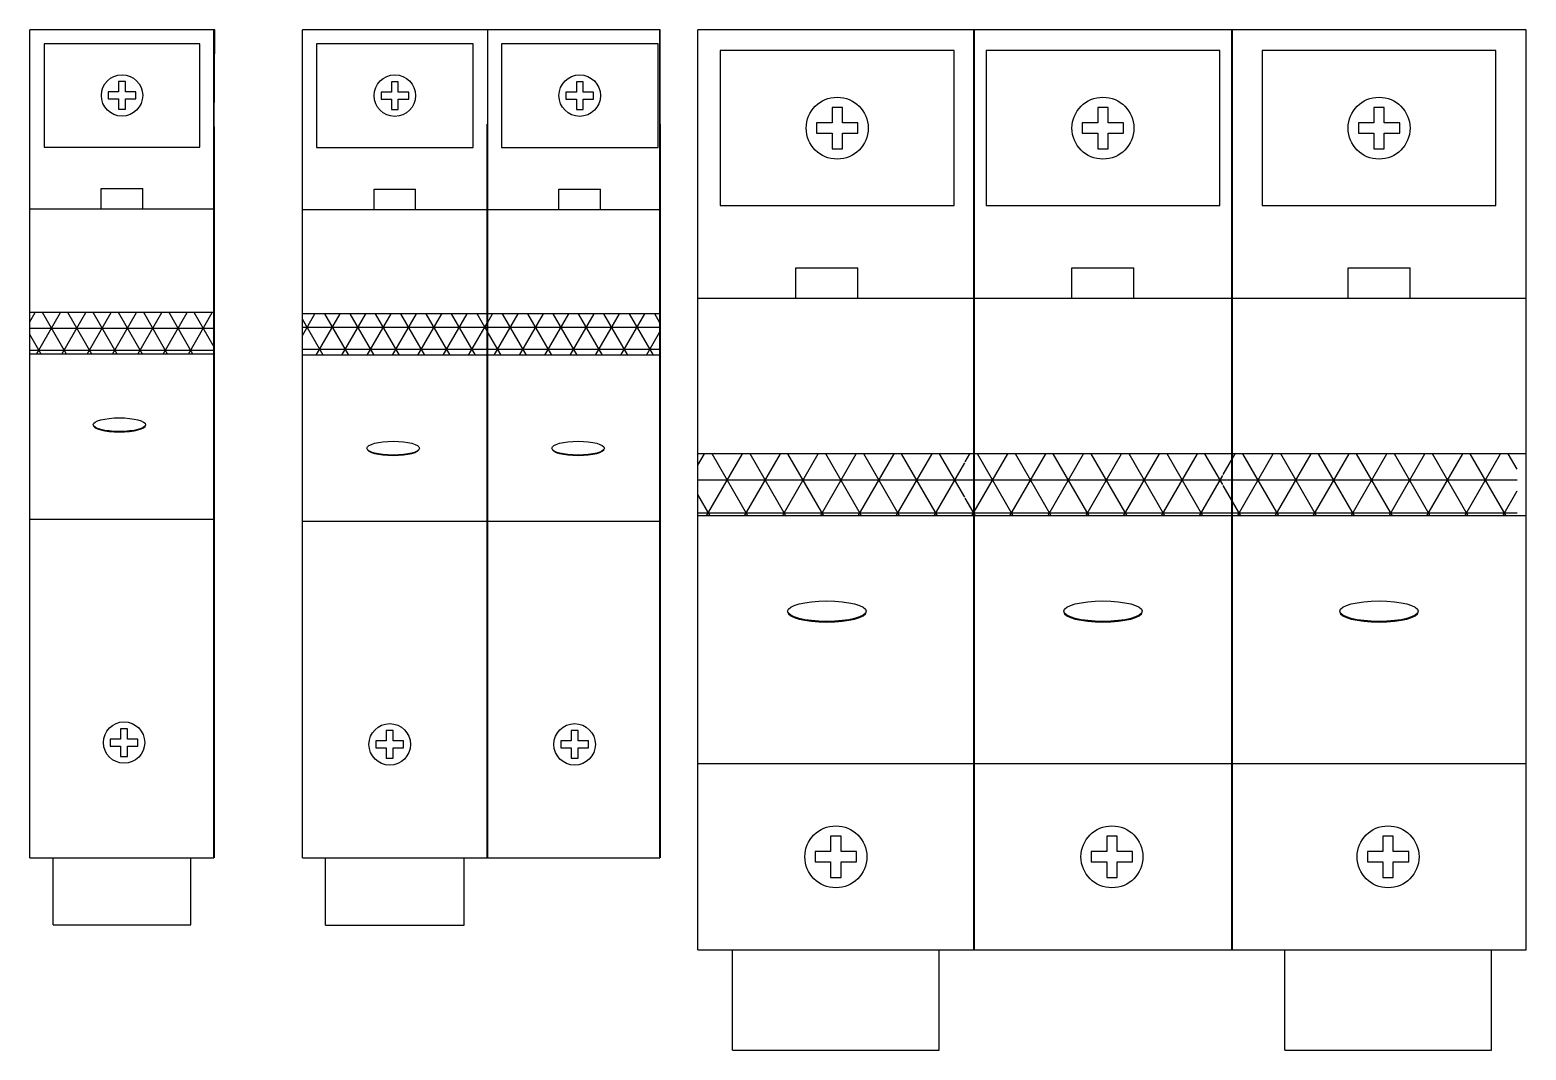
# Model space of a CAD drawing. Header units: millimetres. Extents: x 41 to 1635, y 11 to 1528.
# Drawn here: x 41.2 to 187.5, y 1096.9 to 1196.7 of the extents above; entities that cross this region are included whole.
import ezdxf

# ---------------------------------------------------------------- set-up
doc = ezdxf.new("R2010")
doc.units = ezdxf.units.MM
doc.header["$LTSCALE"] = 8
doc.layers.get('0').update_dxf_attribs({"linetype": 'CONTINUOUS'})

# ---------------------------------------------------------------- blocks, each defined once
blk = doc.blocks.new('Fuse Carrier 2P')
h = blk.add_hatch()
h.set_pattern_fill('NET3', color=256, scale=0.67724)
h.paths.add_polyline_path([(18.07, -27.77), (0, -27.77), (0, -31.83), (18.07, -31.83)])
h.paths.add_polyline_path([(35, -27.77), (35, -31.83)])
h.paths.add_polyline_path([(34.97, -27.77), (18.1, -27.77), (18.1, -31.83), (34.97, -31.83)])
at = {"color": 7, "linetype": 'Continuous'}
for p, q in [((0, -81), (0, 0)), ((18.07, 0), (0, 0)), ((18.1, 0), (18.1, -81)), ((34.97, 0), (18.1, 0)), ((1.39, -1.35), (1.39, -11.51)), ((16.69, -1.35), (1.39, -1.35)), ((16.69, -11.51), (16.69, -1.35)), ((19.47, -1.35), (19.47, -11.51)), ((34.78, -1.35), (19.47, -1.35)), ((34.78, -11.51), (34.78, -1.35)), ((8.7, -5.08), (8.7, -6.1)), ((9.38, -5.08), (8.7, -5.08)), ((9.38, -6.1), (9.38, -5.08)), ((26.79, -5.08), (26.79, -6.1)), ((27.46, -5.08), (26.79, -5.08)), ((27.46, -6.1), (27.46, -5.08)), ((7.69, -6.1), (7.69, -6.77)), ((8.7, -6.1), (7.69, -6.1)), ((7.69, -6.77), (8.7, -6.77)), ((8.7, -6.77), (8.7, -7.79)), ((10.4, -6.1), (9.38, -6.1)), ((9.38, -7.79), (9.38, -6.77)), ((9.38, -6.77), (10.4, -6.77)), ((10.4, -6.77), (10.4, -6.1)), ((25.77, -6.1), (25.77, -6.77)), ((26.79, -6.1), (25.77, -6.1)), ((25.77, -6.77), (26.79, -6.77)), ((26.79, -6.77), (26.79, -7.79)), ((28.48, -6.1), (27.46, -6.1)), ((27.46, -7.79), (27.46, -6.77)), ((27.46, -6.77), (28.48, -6.77)), ((28.48, -6.77), (28.48, -6.1)), ((8.7, -7.79), (9.38, -7.79)), ((26.79, -7.79), (27.46, -7.79)), ((18.07, -81), (18.07, -9.21)), ((34.97, -81), (34.97, -9.21)), ((35, -9.21), (35, -81)), ((1.39, -11.51), (16.69, -11.51)), ((19.47, -11.51), (34.78, -11.51)), ((7.01, -17.61), (7.01, -15.58)), ((7.01, -15.58), (11.07, -15.58)), ((11.07, -17.61), (11.07, -15.58)), ((25.09, -17.61), (25.09, -15.58)), ((25.09, -15.58), (29.16, -15.58)), ((29.16, -17.61), (29.16, -15.58)), ((18.07, -17.61), (0, -17.61)), ((34.97, -17.61), (18.1, -17.61)), ((18.07, -27.77), (0, -27.77)), ((34.97, -27.77), (18.1, -27.77)), ((18.07, -31.83), (0, -31.83)), ((34.97, -31.83), (18.1, -31.83)), ((18.07, -48.08), (0, -48.08)), ((34.97, -48.08), (18.1, -48.08)), ((8.88, -68.55), (8.2, -68.55)), ((8.2, -68.55), (8.2, -69.56)), ((8.88, -69.56), (8.88, -68.55)), ((26.96, -68.55), (26.29, -68.55)), ((26.29, -68.55), (26.29, -69.56)), ((26.96, -69.56), (26.96, -68.55)), ((8.2, -69.56), (7.19, -69.56)), ((7.19, -69.56), (7.19, -70.24)), ((9.9, -69.56), (8.88, -69.56)), ((9.9, -70.24), (9.9, -69.56)), ((26.29, -69.56), (25.27, -69.56)), ((25.27, -69.56), (25.27, -70.24)), ((27.98, -69.56), (26.96, -69.56)), ((27.98, -70.24), (27.98, -69.56)), ((7.19, -70.24), (8.2, -70.24)), ((8.2, -70.24), (8.2, -71.26)), ((8.2, -71.26), (8.88, -71.26)), ((8.88, -70.24), (9.9, -70.24)), ((8.88, -71.26), (8.88, -70.24)), ((25.27, -70.24), (26.29, -70.24)), ((26.29, -70.24), (26.29, -71.26)), ((26.29, -71.26), (26.96, -71.26)), ((26.96, -70.24), (27.98, -70.24)), ((26.96, -71.26), (26.96, -70.24)), ((0, -81), (18.07, -81)), ((2.27, -87.57), (2.27, -81)), ((15.81, -87.57), (15.81, -81)), ((18.1, -81), (34.97, -81)), ((2.27, -87.57), (15.81, -87.57))]:
    blk.add_line(p, q, dxfattribs=at)
for p, q in [((34.97, -9.21), (34.97, 0)), ((35, 0), (34.97, 0)), ((35, -9.21), (35, 0))]:
    blk.add_line(p, q)
for centre in [(9.04, -6.43), (27.12, -6.43), (8.54, -69.9), (26.62, -69.9)]:
    blk.add_circle(centre, 2.03, dxfattribs=at)
for centre in [(8.88, -40.92), (26.96, -40.92)]:
    blk.add_ellipse(centre, major_axis=(2.57, 0), ratio=0.261126, dxfattribs=at)
for centre in [(8.88, -40.96), (26.96, -40.96)]:
    blk.add_ellipse(centre, major_axis=(2.57, 0), ratio=0.261126, start_param=3.141593, end_param=6.283185, dxfattribs=at)
blk = doc.blocks.new('Fuse Carrier 1P')
h = blk.add_hatch()
h.set_pattern_fill('NET3', color=256, scale=0.6747)
h.paths.add_polyline_path([(18, -27.66), (0, -27.66), (0, -31.71), (18, -31.71)])
h.paths.add_polyline_path([(18, -27.66), (18.03, -27.66), (18.03, -31.71), (18, -31.71)])
h.paths.add_polyline_path([(18.03, -27.66), (18.03, -31.71)], flags=17)
at = {"color": 7, "linetype": 'Continuous'}
for p, q in [((0, -81), (0, 0)), ((18, 0), (0, 0)), ((1.38, -1.35), (1.38, -11.47)), ((16.63, -1.35), (1.38, -1.35)), ((16.63, -11.47), (16.63, -1.35)), ((8.67, -5.06), (8.67, -6.07)), ((9.34, -5.06), (8.67, -5.06)), ((9.34, -6.07), (9.34, -5.06)), ((7.66, -6.07), (7.66, -6.75)), ((8.67, -6.07), (7.66, -6.07)), ((7.66, -6.75), (8.67, -6.75)), ((8.67, -6.75), (8.67, -7.76)), ((10.36, -6.07), (9.34, -6.07)), ((9.34, -7.76), (9.34, -6.75)), ((9.34, -6.75), (10.36, -6.75)), ((10.36, -6.75), (10.36, -6.07)), ((8.67, -7.76), (9.34, -7.76)), ((18, -81), (18, -9.49)), ((18.03, -9.49), (18.03, -81)), ((1.38, -11.47), (16.63, -11.47)), ((6.98, -17.54), (6.98, -15.52)), ((6.98, -15.52), (11.03, -15.52)), ((11.03, -17.54), (11.03, -15.52)), ((18, -17.54), (0, -17.54)), ((18, -27.66), (0, -27.66)), ((18, -31.71), (0, -31.71)), ((18, -47.9), (0, -47.9)), ((9.55, -68.38), (8.87, -68.38)), ((8.87, -68.38), (8.87, -69.39)), ((9.55, -69.39), (9.55, -68.38)), ((8.87, -69.39), (7.86, -69.39)), ((7.86, -69.39), (7.86, -70.06)), ((7.86, -70.06), (8.87, -70.06)), ((8.87, -70.06), (8.87, -71.07)), ((10.56, -69.39), (9.55, -69.39)), ((9.55, -70.06), (10.56, -70.06)), ((9.55, -71.07), (9.55, -70.06)), ((10.56, -70.06), (10.56, -69.39)), ((8.87, -71.07), (9.55, -71.07)), ((0, -81), (18, -81)), ((2.26, -87.54), (2.26, -81)), ((15.75, -87.54), (15.75, -81)), ((2.26, -87.54), (15.75, -87.54))]:
    blk.add_line(p, q, dxfattribs=at)
for p, q in [((18, -9.49), (18, 0)), ((18.07, 0), (18, 0)), ((18.03, -9.49), (18.07, 0))]:
    blk.add_line(p, q)
for centre in [(9.01, -6.41), (9.21, -69.72)]:
    blk.add_circle(centre, 2.02, dxfattribs=at)
blk.add_ellipse((8.75, -38.62), major_axis=(2.56, 0), ratio=0.261126, dxfattribs=at)
blk.add_ellipse((8.75, -38.66), major_axis=(2.56, 0), ratio=0.261126, start_param=3.141593, end_param=6.283185, dxfattribs=at)
blk = doc.blocks.new('Fuse Carrier 3P')
h = blk.add_hatch()
h.set_pattern_fill('NET3', color=256, scale=1.01124)
h.paths.add_polyline_path([(52.26, -41.46), (52.26, -47.53), (81, -47.53), (81, -41.46)])
h.paths.add_polyline_path([(52.21, -47.53), (52.21, -41.46), (27.03, -41.46), (27.03, -47.53)])
h.paths.add_polyline_path([(0.88, -41.46), (0.88, -47.53), (26.98, -47.53), (26.98, -41.46)])
at = {"color": 7, "linetype": 'Continuous'}
for p, q in [((0.88, -90), (0.88, 0)), ((26.98, 0), (0.88, 0)), ((52.21, 0), (27.03, 0)), ((27.86, -90), (27.86, 0)), ((27.91, 0), (27.91, -90)), ((81.88, 0), (52.26, 0)), ((53.09, -90), (53.09, 0)), ((53.14, 0), (53.14, -90)), ((81.88, -90), (81.88, 0)), ((3.08, -2.02), (3.08, -17.19)), ((25.94, -2.02), (3.08, -2.02)), ((25.94, -17.19), (25.94, -2.02)), ((29.07, -2.02), (29.07, -17.19)), ((51.93, -2.02), (29.07, -2.02)), ((51.93, -17.19), (51.93, -2.02)), ((56.07, -2.02), (56.07, -17.19)), ((78.93, -2.02), (56.07, -2.02)), ((78.93, -17.19), (78.93, -2.02)), ((14.01, -7.58), (14.01, -9.1)), ((15.02, -7.58), (14.01, -7.58)), ((15.02, -9.1), (15.02, -7.58)), ((39.99, -7.58), (39.99, -9.1)), ((41.01, -7.58), (39.99, -7.58)), ((41.01, -9.1), (41.01, -7.58)), ((66.99, -7.58), (66.99, -9.1)), ((68.01, -7.58), (66.99, -7.58)), ((68.01, -9.1), (68.01, -7.58)), ((12.49, -9.1), (12.49, -10.11)), ((14.01, -9.1), (12.49, -9.1)), ((12.49, -10.11), (14.01, -10.11)), ((14.01, -10.11), (14.01, -11.63)), ((16.53, -9.1), (15.02, -9.1)), ((15.02, -11.63), (15.02, -10.11)), ((15.02, -10.11), (16.53, -10.11)), ((16.53, -10.11), (16.53, -9.1)), ((38.48, -9.1), (38.48, -10.11)), ((39.99, -9.1), (38.48, -9.1)), ((38.48, -10.11), (39.99, -10.11)), ((39.99, -10.11), (39.99, -11.63)), ((42.52, -9.1), (41.01, -9.1)), ((41.01, -11.63), (41.01, -10.11)), ((41.01, -10.11), (42.52, -10.11)), ((42.52, -10.11), (42.52, -9.1)), ((65.48, -9.1), (65.48, -10.11)), ((66.99, -9.1), (65.48, -9.1)), ((65.48, -10.11), (66.99, -10.11)), ((66.99, -10.11), (66.99, -11.63)), ((69.52, -9.1), (68.01, -9.1)), ((68.01, -11.63), (68.01, -10.11)), ((68.01, -10.11), (69.52, -10.11)), ((69.52, -10.11), (69.52, -9.1)), ((14.01, -11.63), (15.02, -11.63)), ((39.99, -11.63), (41.01, -11.63)), ((66.99, -11.63), (68.01, -11.63)), ((3.08, -17.19), (25.94, -17.19)), ((29.07, -17.19), (51.93, -17.19)), ((56.07, -17.19), (78.93, -17.19)), ((10.47, -26.29), (10.47, -23.26)), ((10.47, -23.26), (16.53, -23.26)), ((16.53, -26.29), (16.53, -23.26)), ((37.47, -26.29), (37.47, -23.26)), ((37.47, -23.26), (43.53, -23.26)), ((43.53, -26.29), (43.53, -23.26)), ((64.47, -26.29), (64.47, -23.26)), ((64.47, -23.26), (70.53, -23.26)), ((70.53, -26.29), (70.53, -23.26)), ((26.98, -26.29), (0.88, -26.29)), ((52.21, -26.29), (27.03, -26.29)), ((81.88, -26.29), (52.26, -26.29)), ((26.98, -41.46), (0.88, -41.46)), ((52.21, -41.46), (27.03, -41.46)), ((81.88, -41.46), (52.26, -41.46)), ((26.98, -47.53), (0.88, -47.53)), ((52.21, -47.53), (27.03, -47.53)), ((81.88, -47.53), (52.26, -47.53)), ((26.98, -71.8), (0.88, -71.8)), ((52.21, -71.8), (27.03, -71.8)), ((81.88, -71.8), (52.26, -71.8)), ((14.89, -78.88), (13.87, -78.88)), ((13.87, -78.88), (13.87, -80.39)), ((14.89, -80.39), (14.89, -78.88)), ((41.89, -78.88), (40.87, -78.88)), ((40.87, -78.88), (40.87, -80.39)), ((41.89, -80.39), (41.89, -78.88)), ((68.89, -78.88), (67.87, -78.88)), ((67.87, -78.88), (67.87, -80.39)), ((68.89, -80.39), (68.89, -78.88)), ((13.87, -80.39), (12.36, -80.39)), ((12.36, -80.39), (12.36, -81.4)), ((16.4, -80.39), (14.89, -80.39)), ((16.4, -81.4), (16.4, -80.39)), ((40.87, -80.39), (39.36, -80.39)), ((39.36, -80.39), (39.36, -81.4)), ((43.4, -80.39), (41.89, -80.39)), ((43.4, -81.4), (43.4, -80.39)), ((67.87, -80.39), (66.36, -80.39)), ((66.36, -80.39), (66.36, -81.4)), ((70.4, -80.39), (68.89, -80.39)), ((70.4, -81.4), (70.4, -80.39)), ((12.36, -81.4), (13.87, -81.4)), ((13.87, -81.4), (13.87, -82.92)), ((14.89, -81.4), (16.4, -81.4)), ((14.89, -82.92), (14.89, -81.4)), ((39.36, -81.4), (40.87, -81.4)), ((40.87, -81.4), (40.87, -82.92)), ((41.89, -81.4), (43.4, -81.4)), ((41.89, -82.92), (41.89, -81.4)), ((66.36, -81.4), (67.87, -81.4)), ((67.87, -81.4), (67.87, -82.92)), ((68.89, -81.4), (70.4, -81.4)), ((68.89, -82.92), (68.89, -81.4)), ((13.87, -82.92), (14.89, -82.92)), ((40.87, -82.92), (41.89, -82.92)), ((67.87, -82.92), (68.89, -82.92)), ((0.88, -90), (27.86, -90)), ((4.27, -99.81), (4.27, -90)), ((24.49, -99.81), (24.49, -90)), ((27.91, -90), (53.09, -90)), ((53.14, -90), (81.88, -90)), ((58.27, -99.81), (58.27, -90)), ((78.49, -99.81), (78.49, -90)), ((4.27, -99.81), (24.49, -99.81)), ((58.27, -99.81), (78.49, -99.81))]:
    blk.add_line(p, q, dxfattribs=at)
for centre in [(14.51, -9.61), (40.5, -9.61), (67.5, -9.61), (14.38, -80.9), (41.38, -80.9), (68.38, -80.9)]:
    blk.add_circle(centre, 3.03, dxfattribs=at)
for centre in [(13.5, -56.87), (40.5, -56.87), (67.5, -56.87)]:
    blk.add_ellipse(centre, major_axis=(3.84, 0), ratio=0.261126, dxfattribs=at)
for centre in [(13.5, -56.93), (40.5, -56.93), (67.5, -56.93)]:
    blk.add_ellipse(centre, major_axis=(3.84, 0), ratio=0.261126, start_param=3.141593, end_param=6.283185, dxfattribs=at)

msp = doc.modelspace()

# ---------------------------------------------------------------- block references
for name, p in [('Fuse Carrier 1P', (41.17, 1196.67)), ('Fuse Carrier 2P', (67.82, 1196.67)), ('Fuse Carrier 3P', (105.61, 1196.67))]:
    msp.add_blockref(name, p)

doc.saveas('drawing.dxf')
